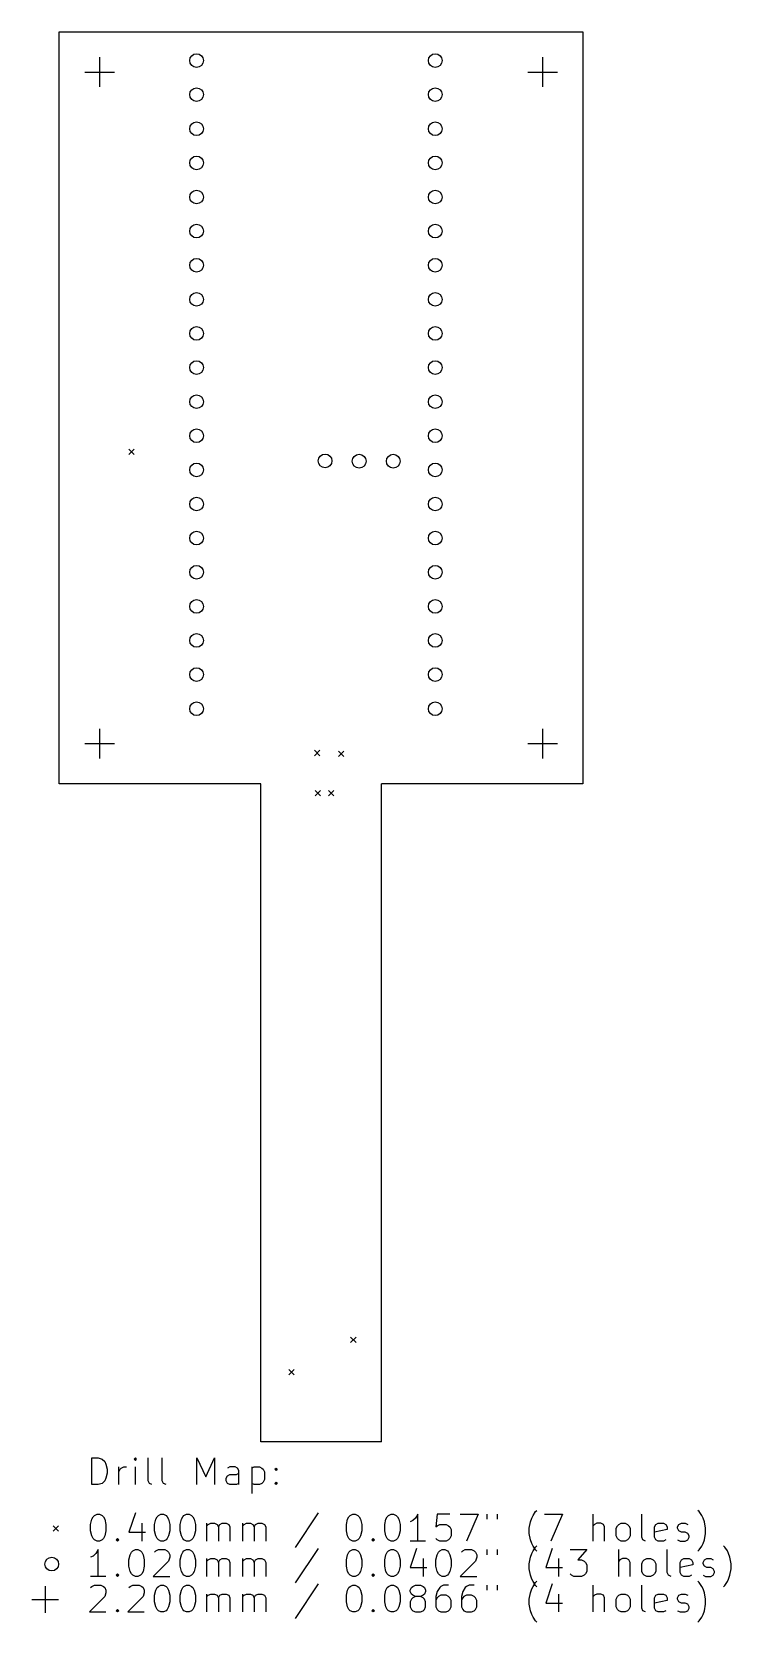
# Model space of a CAD drawing. Extents: x 4.41 to 6.46, y -6.63 to -1.97.
import ezdxf

# ---------------------------------------------------------------- set-up
doc = ezdxf.new("R2010")
doc.units = 0
doc.header["$MEASUREMENT"] = 0
doc.layers.add('BLACK', color=7, linetype='CONTINUOUS')

msp = doc.modelspace()

# ---------------------------------------------------------------- linework, layer by layer
at = {"layer": 'BLACK', "linetype": 'CONTINUOUS'}
for p, q in [((4.48819, -1.9685), (6.02362, -1.9685)), ((4.48819, -4.17323), (4.48819, -1.9685)), ((6.02362, -1.9685), (6.02362, -4.17323)), ((4.6063, -2.04331), (4.6063, -2.12992)), ((5.90551, -2.04331), (5.90551, -2.12992)), ((4.56299, -2.08661), (4.64961, -2.08661)), ((5.8622, -2.08661), (5.94882, -2.08661)), ((4.69213, -3.19213), (4.70787, -3.20787)), ((4.70787, -3.19213), (4.69213, -3.20787)), ((4.56299, -4.05512), (4.64961, -4.05512)), ((4.6063, -4.01181), (4.6063, -4.09843)), ((5.8622, -4.05512), (5.94882, -4.05512)), ((5.90551, -4.01181), (5.90551, -4.09843)), ((5.23622, -4.0748), (5.25197, -4.09055)), ((5.25197, -4.0748), (5.23622, -4.09055)), ((5.30709, -4.07677), (5.32283, -4.09252)), ((5.32283, -4.07677), (5.30709, -4.09252)), ((5.07874, -4.17323), (4.48819, -4.17323)), ((5.07874, -6.10236), (5.07874, -4.17323)), ((5.23821, -4.19291), (5.25396, -4.20866)), ((5.25396, -4.19291), (5.23821, -4.20866)), ((5.27756, -4.19291), (5.29331, -4.20866)), ((5.29331, -4.19291), (5.27756, -4.20866)), ((6.02362, -4.17323), (5.43307, -4.17323)), ((5.43307, -6.10236), (5.43307, -4.17323)), ((5.34252, -5.79528), (5.35827, -5.81102)), ((5.35827, -5.79528), (5.34252, -5.81102)), ((5.16142, -5.88976), (5.17717, -5.90551)), ((5.17717, -5.88976), (5.16142, -5.90551)), ((5.43307, -6.10236), (5.07874, -6.10236)), ((4.58371, -6.22737), (4.58371, -6.14863)), ((4.58371, -6.14863), (4.60246, -6.14863)), ((4.60246, -6.14863), (4.6137, -6.15238)), ((4.6137, -6.15238), (4.6212, -6.15988)), ((4.71119, -6.14863), (4.70744, -6.15238)), ((4.70744, -6.15238), (4.71119, -6.15613)), ((4.71494, -6.15238), (4.71119, -6.14863)), ((4.71119, -6.14863), (4.71119, -6.15613)), ((4.71119, -6.15613), (4.71494, -6.15238)), ((4.74869, -6.21612), (4.74869, -6.14863)), ((4.78993, -6.21612), (4.78993, -6.14863)), ((4.89117, -6.22737), (4.89117, -6.14863)), ((4.89117, -6.14863), (4.91742, -6.20487)), ((4.91742, -6.20487), (4.94366, -6.14863)), ((4.94366, -6.14863), (4.94366, -6.22737)), ((4.6212, -6.15988), (4.62495, -6.16738)), ((4.62495, -6.16738), (4.6287, -6.18238)), ((4.6287, -6.19363), (4.62495, -6.20862)), ((4.6287, -6.18238), (4.6287, -6.19363)), ((4.66245, -6.22737), (4.66245, -6.17488)), ((4.66245, -6.18988), (4.6662, -6.18238)), ((4.6662, -6.18238), (4.66995, -6.17863)), ((4.66995, -6.17863), (4.67745, -6.17488)), ((4.67745, -6.17488), (4.68495, -6.17488)), ((4.71119, -6.22737), (4.71119, -6.17488)), ((4.98866, -6.17488), (4.98116, -6.17863)), ((4.98116, -6.20112), (4.98866, -6.19738)), ((5.00366, -6.17488), (4.98866, -6.17488)), ((4.98866, -6.19738), (5.00741, -6.19738)), ((5.01115, -6.17863), (5.00366, -6.17488)), ((5.00741, -6.19738), (5.0149, -6.19363)), ((5.0149, -6.18613), (5.01115, -6.17863)), ((5.0149, -6.22737), (5.0149, -6.18613)), ((5.0524, -6.17488), (5.0524, -6.25362)), ((5.0524, -6.17863), (5.0599, -6.17488)), ((5.0599, -6.17488), (5.0749, -6.17488)), ((5.0749, -6.17488), (5.0824, -6.17863)), ((5.0824, -6.17863), (5.08615, -6.18238)), ((5.08615, -6.18238), (5.0899, -6.18988)), ((5.0899, -6.18988), (5.0899, -6.21237)), ((5.11989, -6.18238), (5.12364, -6.17863)), ((5.12364, -6.18613), (5.11989, -6.18238)), ((5.12364, -6.17863), (5.12739, -6.18238)), ((5.12364, -6.17863), (5.12364, -6.18613)), ((5.12739, -6.18238), (5.12364, -6.18613)), ((4.60246, -6.22737), (4.58371, -6.22737)), ((4.6137, -6.22362), (4.60246, -6.22737)), ((4.6212, -6.21612), (4.6137, -6.22362)), ((4.62495, -6.20862), (4.6212, -6.21612)), ((4.75244, -6.22362), (4.74869, -6.21612)), ((4.75994, -6.22737), (4.75244, -6.22362)), ((4.79368, -6.22362), (4.78993, -6.21612)), ((4.80118, -6.22737), (4.79368, -6.22362)), ((4.97741, -6.20862), (4.98116, -6.20112)), ((4.97741, -6.21612), (4.97741, -6.20862)), ((4.98116, -6.22362), (4.97741, -6.21612)), ((4.98866, -6.22737), (4.98116, -6.22362)), ((5.00741, -6.22737), (4.98866, -6.22737)), ((5.0149, -6.22362), (5.00741, -6.22737)), ((5.0599, -6.22737), (5.0524, -6.22362)), ((5.0749, -6.22737), (5.0599, -6.22737)), ((5.0824, -6.22362), (5.0749, -6.22737)), ((5.08615, -6.21987), (5.0824, -6.22362)), ((5.0899, -6.21237), (5.08615, -6.21987)), ((5.11989, -6.22362), (5.12364, -6.21987)), ((5.12364, -6.22737), (5.11989, -6.22362)), ((5.12364, -6.21987), (5.12739, -6.22362)), ((5.12364, -6.21987), (5.12364, -6.22737)), ((5.12739, -6.22362), (5.12364, -6.22737)), ((4.57996, -6.34398), (4.58371, -6.32898)), ((4.58371, -6.32898), (4.58746, -6.32148)), ((4.58746, -6.32148), (4.59121, -6.31774)), ((4.59121, -6.31774), (4.59871, -6.31399)), ((4.59871, -6.31399), (4.60621, -6.31399)), ((4.60621, -6.31399), (4.6137, -6.31774)), ((4.6137, -6.31774), (4.61745, -6.32148)), ((4.61745, -6.32148), (4.6212, -6.32898)), ((4.6212, -6.32898), (4.62495, -6.34398)), ((4.71119, -6.31024), (4.69244, -6.36648)), ((4.72994, -6.34023), (4.72994, -6.39273)), ((4.76744, -6.34398), (4.77118, -6.32898)), ((4.77118, -6.32898), (4.77493, -6.32148)), ((4.77493, -6.32148), (4.77868, -6.31774)), ((4.77868, -6.31774), (4.78618, -6.31399)), ((4.78618, -6.31399), (4.79368, -6.31399)), ((4.79368, -6.31399), (4.80118, -6.31774)), ((4.80118, -6.31774), (4.80493, -6.32148)), ((4.80493, -6.32148), (4.80868, -6.32898)), ((4.80868, -6.32898), (4.81243, -6.34398)), ((4.84243, -6.34398), (4.84618, -6.32898)), ((4.84618, -6.32898), (4.84992, -6.32148)), ((4.84992, -6.32148), (4.85367, -6.31774)), ((4.85367, -6.31774), (4.86117, -6.31399)), ((4.86117, -6.31399), (4.86867, -6.31399)), ((4.86867, -6.31399), (4.87617, -6.31774)), ((4.87617, -6.31774), (4.87992, -6.32148)), ((4.87992, -6.32148), (4.88367, -6.32898)), ((4.88367, -6.32898), (4.88742, -6.34398)), ((4.92117, -6.39273), (4.92117, -6.34023)), ((4.92492, -6.34398), (4.93241, -6.34023)), ((4.93241, -6.34023), (4.94366, -6.34023)), ((4.94366, -6.34023), (4.95116, -6.34398)), ((4.95866, -6.34398), (4.96616, -6.34023)), ((4.96616, -6.34023), (4.97741, -6.34023)), ((4.97741, -6.34023), (4.98491, -6.34398)), ((5.02615, -6.39273), (5.02615, -6.34023)), ((5.0299, -6.34398), (5.0374, -6.34023)), ((5.0374, -6.34023), (5.04865, -6.34023)), ((5.04865, -6.34023), (5.05615, -6.34398)), ((5.06365, -6.34398), (5.07115, -6.34023)), ((5.07115, -6.34023), (5.0824, -6.34023)), ((5.0824, -6.34023), (5.0899, -6.34398)), ((5.24738, -6.31024), (5.17988, -6.41147)), ((5.32987, -6.34398), (5.33361, -6.32898)), ((5.33361, -6.32898), (5.33736, -6.32148)), ((5.33736, -6.32148), (5.34111, -6.31774)), ((5.34111, -6.31774), (5.34861, -6.31399)), ((5.34861, -6.31399), (5.35611, -6.31399)), ((5.35611, -6.31399), (5.36361, -6.31774)), ((5.36361, -6.31774), (5.36736, -6.32148)), ((5.36736, -6.32148), (5.37111, -6.32898)), ((5.37111, -6.32898), (5.37486, -6.34398)), ((5.44235, -6.34398), (5.4461, -6.32898)), ((5.4461, -6.32898), (5.44985, -6.32148)), ((5.44985, -6.32148), (5.4536, -6.31774)), ((5.4536, -6.31774), (5.4611, -6.31399)), ((5.4611, -6.31399), (5.4686, -6.31399)), ((5.4686, -6.31399), (5.4761, -6.31774)), ((5.4761, -6.31774), (5.47985, -6.32148)), ((5.47985, -6.32148), (5.4836, -6.32898)), ((5.4836, -6.32898), (5.48735, -6.34398)), ((5.52484, -6.33273), (5.51734, -6.33648)), ((5.53234, -6.32523), (5.52484, -6.33273)), ((5.53984, -6.31399), (5.53234, -6.32523)), ((5.53984, -6.39273), (5.53984, -6.31399)), ((5.59608, -6.31399), (5.59233, -6.35148)), ((5.63358, -6.31399), (5.59608, -6.31399)), ((5.66357, -6.31399), (5.71607, -6.31399)), ((5.71607, -6.31399), (5.68232, -6.39273)), ((5.74231, -6.31399), (5.74231, -6.32898)), ((5.77231, -6.31399), (5.77231, -6.32898)), ((5.86605, -6.35523), (5.8698, -6.33648)), ((5.8698, -6.33648), (5.87355, -6.32523)), ((5.87355, -6.32523), (5.8773, -6.31774)), ((5.8773, -6.31774), (5.8848, -6.30649)), ((5.8848, -6.30649), (5.88855, -6.30274)), ((5.91104, -6.31399), (5.96354, -6.31399)), ((5.96354, -6.31399), (5.92979, -6.39273)), ((6.05352, -6.39273), (6.05352, -6.31399)), ((6.06477, -6.34023), (6.05727, -6.34398)), ((6.07602, -6.34023), (6.06477, -6.34023)), ((6.08352, -6.34398), (6.07602, -6.34023)), ((6.12852, -6.34398), (6.13601, -6.34023)), ((6.13601, -6.34023), (6.14726, -6.34023)), ((6.14726, -6.34023), (6.15476, -6.34398)), ((6.19601, -6.38148), (6.19601, -6.31399)), ((6.23725, -6.34398), (6.24475, -6.34023)), ((6.24475, -6.34023), (6.25975, -6.34023)), ((6.25975, -6.34023), (6.26725, -6.34398)), ((6.30474, -6.34398), (6.31224, -6.34023)), ((6.31224, -6.34023), (6.32349, -6.34023)), ((6.32349, -6.34023), (6.33099, -6.34398)), ((6.36474, -6.30649), (6.36099, -6.30274)), ((6.37223, -6.31774), (6.36474, -6.30649)), ((6.37598, -6.32523), (6.37223, -6.31774)), ((6.37973, -6.33648), (6.37598, -6.32523)), ((6.38348, -6.35523), (6.37973, -6.33648)), ((4.47047, -6.34843), (4.48622, -6.36417)), ((4.48622, -6.34843), (4.47047, -6.36417)), ((4.57996, -6.36273), (4.57996, -6.34398)), ((4.58371, -6.37773), (4.57996, -6.36273)), ((4.58746, -6.38523), (4.58371, -6.37773)), ((4.59121, -6.38898), (4.58746, -6.38523)), ((4.61745, -6.38523), (4.6137, -6.38898)), ((4.6212, -6.37773), (4.61745, -6.38523)), ((4.62495, -6.36273), (4.6212, -6.37773)), ((4.62495, -6.34398), (4.62495, -6.36273)), ((4.65495, -6.38898), (4.6587, -6.38523)), ((4.6587, -6.38523), (4.66245, -6.38898)), ((4.6587, -6.38523), (4.6587, -6.39273)), ((4.69244, -6.36648), (4.74119, -6.36648)), ((4.76744, -6.36273), (4.76744, -6.34398)), ((4.77118, -6.37773), (4.76744, -6.36273)), ((4.77493, -6.38523), (4.77118, -6.37773)), ((4.77868, -6.38898), (4.77493, -6.38523)), ((4.80493, -6.38523), (4.80118, -6.38898)), ((4.80868, -6.37773), (4.80493, -6.38523)), ((4.81243, -6.36273), (4.80868, -6.37773)), ((4.81243, -6.34398), (4.81243, -6.36273)), ((4.84243, -6.36273), (4.84243, -6.34398)), ((4.84618, -6.37773), (4.84243, -6.36273)), ((4.84992, -6.38523), (4.84618, -6.37773)), ((4.85367, -6.38898), (4.84992, -6.38523)), ((4.87992, -6.38523), (4.87617, -6.38898)), ((4.88367, -6.37773), (4.87992, -6.38523)), ((4.88742, -6.36273), (4.88367, -6.37773)), ((4.88742, -6.34398), (4.88742, -6.36273)), ((4.92117, -6.34773), (4.92492, -6.34398)), ((4.95116, -6.34398), (4.95491, -6.35148)), ((4.95491, -6.35148), (4.95866, -6.34398)), ((4.95491, -6.35148), (4.95491, -6.39273)), ((4.98491, -6.34398), (4.98866, -6.35148)), ((4.98866, -6.35148), (4.98866, -6.39273)), ((5.02615, -6.34773), (5.0299, -6.34398)), ((5.05615, -6.34398), (5.0599, -6.35148)), ((5.0599, -6.35148), (5.06365, -6.34398)), ((5.0599, -6.35148), (5.0599, -6.39273)), ((5.0899, -6.34398), (5.09364, -6.35148)), ((5.09364, -6.35148), (5.09364, -6.39273)), ((5.32987, -6.36273), (5.32987, -6.34398)), ((5.33361, -6.37773), (5.32987, -6.36273)), ((5.33736, -6.38523), (5.33361, -6.37773)), ((5.34111, -6.38898), (5.33736, -6.38523)), ((5.36736, -6.38523), (5.36361, -6.38898)), ((5.37111, -6.37773), (5.36736, -6.38523)), ((5.37486, -6.36273), (5.37111, -6.37773)), ((5.37486, -6.34398), (5.37486, -6.36273)), ((5.40486, -6.38898), (5.40861, -6.38523)), ((5.40861, -6.38523), (5.41235, -6.38898)), ((5.40861, -6.38523), (5.40861, -6.39273)), ((5.44235, -6.36273), (5.44235, -6.34398)), ((5.4461, -6.37773), (5.44235, -6.36273)), ((5.44985, -6.38523), (5.4461, -6.37773)), ((5.4536, -6.38898), (5.44985, -6.38523)), ((5.47985, -6.38523), (5.4761, -6.38898)), ((5.4836, -6.37773), (5.47985, -6.38523)), ((5.48735, -6.36273), (5.4836, -6.37773)), ((5.48735, -6.34398), (5.48735, -6.36273)), ((5.59233, -6.35148), (5.59608, -6.34773)), ((5.59608, -6.38898), (5.59233, -6.38523)), ((5.59608, -6.34773), (5.60358, -6.34398)), ((5.60358, -6.34398), (5.62233, -6.34398)), ((5.62233, -6.34398), (5.62983, -6.34773)), ((5.62983, -6.34773), (5.63358, -6.35148)), ((5.63358, -6.38523), (5.62983, -6.38898)), ((5.63358, -6.35148), (5.63733, -6.35898)), ((5.63733, -6.37773), (5.63358, -6.38523)), ((5.63733, -6.35898), (5.63733, -6.37773)), ((5.86605, -6.37023), (5.86605, -6.35523)), ((5.8698, -6.38898), (5.86605, -6.37023)), ((6.05727, -6.34398), (6.05352, -6.34773)), ((6.08727, -6.35148), (6.08352, -6.34398)), ((6.08727, -6.39273), (6.08727, -6.35148)), ((6.12102, -6.35523), (6.12477, -6.34773)), ((6.12102, -6.37773), (6.12102, -6.35523)), ((6.12477, -6.38523), (6.12102, -6.37773)), ((6.12477, -6.34773), (6.12852, -6.34398)), ((6.12852, -6.38898), (6.12477, -6.38523)), ((6.15476, -6.34398), (6.15851, -6.34773)), ((6.15851, -6.38523), (6.15476, -6.38898)), ((6.15851, -6.34773), (6.16226, -6.35523)), ((6.16226, -6.37773), (6.15851, -6.38523)), ((6.16226, -6.35523), (6.16226, -6.37773)), ((6.19976, -6.38898), (6.19601, -6.38148)), ((6.2335, -6.35148), (6.23725, -6.34398)), ((6.2335, -6.38148), (6.2335, -6.35148)), ((6.271, -6.35898), (6.2335, -6.36648)), ((6.23725, -6.38898), (6.2335, -6.38148)), ((6.26725, -6.34398), (6.271, -6.35148)), ((6.271, -6.35148), (6.271, -6.35898)), ((6.30099, -6.35148), (6.30474, -6.34398)), ((6.30099, -6.35523), (6.30099, -6.35148)), ((6.30474, -6.36273), (6.30099, -6.35523)), ((6.31224, -6.36648), (6.30474, -6.36273)), ((6.32349, -6.36648), (6.31224, -6.36648)), ((6.33099, -6.37023), (6.32349, -6.36648)), ((6.33474, -6.37773), (6.33099, -6.37023)), ((6.33099, -6.38898), (6.33474, -6.38148)), ((6.33474, -6.38148), (6.33474, -6.37773)), ((6.37973, -6.38898), (6.38348, -6.37023)), ((6.38348, -6.37023), (6.38348, -6.35523)), ((4.59496, -6.42917), (4.58746, -6.43667)), ((4.59871, -6.39273), (4.59121, -6.38898)), ((4.60246, -6.41792), (4.59496, -6.42917)), ((4.60621, -6.39273), (4.59871, -6.39273)), ((4.60246, -6.49666), (4.60246, -6.41792)), ((4.6137, -6.38898), (4.60621, -6.39273)), ((4.6587, -6.39273), (4.65495, -6.38898)), ((4.66245, -6.38898), (4.6587, -6.39273)), ((4.69244, -6.44792), (4.69619, -6.43292)), ((4.69619, -6.43292), (4.69994, -6.42542)), ((4.69994, -6.42542), (4.70369, -6.42167)), ((4.70369, -6.42167), (4.71119, -6.41792)), ((4.71119, -6.41792), (4.71869, -6.41792)), ((4.71869, -6.41792), (4.72619, -6.42167)), ((4.72619, -6.42167), (4.72994, -6.42542)), ((4.72994, -6.42542), (4.73369, -6.43292)), ((4.73369, -6.43292), (4.73744, -6.44792)), ((4.76744, -6.42542), (4.77118, -6.42167)), ((4.77118, -6.42167), (4.77868, -6.41792)), ((4.78618, -6.39273), (4.77868, -6.38898)), ((4.77868, -6.41792), (4.79743, -6.41792)), ((4.79368, -6.39273), (4.78618, -6.39273)), ((4.80118, -6.38898), (4.79368, -6.39273)), ((4.79743, -6.41792), (4.80493, -6.42167)), ((4.80493, -6.42167), (4.80868, -6.42542)), ((4.80868, -6.42542), (4.81243, -6.43292)), ((4.81243, -6.43292), (4.81243, -6.44042)), ((4.84243, -6.44792), (4.84618, -6.43292)), ((4.84618, -6.43292), (4.84992, -6.42542)), ((4.84992, -6.42542), (4.85367, -6.42167)), ((4.86117, -6.39273), (4.85367, -6.38898)), ((4.85367, -6.42167), (4.86117, -6.41792)), ((4.86867, -6.39273), (4.86117, -6.39273)), ((4.86117, -6.41792), (4.86867, -6.41792)), ((4.87617, -6.38898), (4.86867, -6.39273)), ((4.86867, -6.41792), (4.87617, -6.42167)), ((4.87617, -6.42167), (4.87992, -6.42542)), ((4.87992, -6.42542), (4.88367, -6.43292)), ((4.88367, -6.43292), (4.88742, -6.44792)), ((5.24738, -6.41417), (5.17988, -6.51541)), ((5.32987, -6.44792), (5.33361, -6.43292)), ((5.33361, -6.43292), (5.33736, -6.42542)), ((5.33736, -6.42542), (5.34111, -6.42167)), ((5.34861, -6.39273), (5.34111, -6.38898)), ((5.34111, -6.42167), (5.34861, -6.41792)), ((5.35611, -6.39273), (5.34861, -6.39273)), ((5.34861, -6.41792), (5.35611, -6.41792)), ((5.36361, -6.38898), (5.35611, -6.39273)), ((5.35611, -6.41792), (5.36361, -6.42167)), ((5.36361, -6.42167), (5.36736, -6.42542)), ((5.36736, -6.42542), (5.37111, -6.43292)), ((5.37111, -6.43292), (5.37486, -6.44792)), ((5.40861, -6.39273), (5.40486, -6.38898)), ((5.41235, -6.38898), (5.40861, -6.39273)), ((5.44235, -6.44792), (5.4461, -6.43292)), ((5.4461, -6.43292), (5.44985, -6.42542)), ((5.44985, -6.42542), (5.4536, -6.42167)), ((5.4611, -6.39273), (5.4536, -6.38898)), ((5.4536, -6.42167), (5.4611, -6.41792)), ((5.4686, -6.39273), (5.4611, -6.39273)), ((5.4611, -6.41792), (5.4686, -6.41792)), ((5.4761, -6.38898), (5.4686, -6.39273)), ((5.4686, -6.41792), (5.4761, -6.42167)), ((5.4761, -6.42167), (5.47985, -6.42542)), ((5.47985, -6.42542), (5.4836, -6.43292)), ((5.4836, -6.43292), (5.48735, -6.44792)), ((5.56234, -6.39273), (5.51734, -6.39273)), ((5.53609, -6.41417), (5.51734, -6.47042)), ((5.59233, -6.44792), (5.59608, -6.43292)), ((5.60358, -6.39273), (5.59608, -6.38898)), ((5.59608, -6.43292), (5.59983, -6.42542)), ((5.59983, -6.42542), (5.60358, -6.42167)), ((5.62233, -6.39273), (5.60358, -6.39273)), ((5.60358, -6.42167), (5.61108, -6.41792)), ((5.61108, -6.41792), (5.61858, -6.41792)), ((5.61858, -6.41792), (5.62608, -6.42167)), ((5.62983, -6.38898), (5.62233, -6.39273)), ((5.62608, -6.42167), (5.62983, -6.42542)), ((5.62983, -6.42542), (5.63358, -6.43292)), ((5.63358, -6.43292), (5.63733, -6.44792)), ((5.66732, -6.42542), (5.67107, -6.42167)), ((5.67107, -6.42167), (5.67857, -6.41792)), ((5.67857, -6.41792), (5.69732, -6.41792)), ((5.69732, -6.41792), (5.70482, -6.42167)), ((5.70482, -6.42167), (5.70857, -6.42542)), ((5.70857, -6.42542), (5.71232, -6.43292)), ((5.71232, -6.43292), (5.71232, -6.44042)), ((5.74231, -6.41792), (5.74231, -6.43292)), ((5.77231, -6.41792), (5.77231, -6.43292)), ((5.87355, -6.40022), (5.8698, -6.38898)), ((5.8698, -6.44042), (5.87355, -6.42917)), ((5.8773, -6.40772), (5.87355, -6.40022)), ((5.87355, -6.42917), (5.8773, -6.42167)), ((5.8848, -6.41897), (5.8773, -6.40772)), ((5.8773, -6.42167), (5.8848, -6.41042)), ((5.8848, -6.41042), (5.88855, -6.40667)), ((5.88855, -6.42272), (5.8848, -6.41897)), ((5.93354, -6.41417), (5.91479, -6.47042)), ((5.98603, -6.41792), (6.03478, -6.41792)), ((6.03478, -6.41792), (6.00853, -6.44792)), ((6.13601, -6.39273), (6.12852, -6.38898)), ((6.12852, -6.49666), (6.12852, -6.41792)), ((6.14726, -6.39273), (6.13601, -6.39273)), ((6.15476, -6.38898), (6.14726, -6.39273)), ((6.20726, -6.39273), (6.19976, -6.38898)), ((6.24475, -6.39273), (6.23725, -6.38898)), ((6.25975, -6.39273), (6.24475, -6.39273)), ((6.26725, -6.38898), (6.25975, -6.39273)), ((6.271, -6.48541), (6.271, -6.41792)), ((6.30099, -6.38898), (6.30849, -6.39273)), ((6.30849, -6.39273), (6.32349, -6.39273)), ((6.32349, -6.39273), (6.33099, -6.38898)), ((6.36099, -6.42272), (6.36474, -6.41897)), ((6.36474, -6.41897), (6.37223, -6.40772)), ((6.37223, -6.40772), (6.37598, -6.40022)), ((6.37598, -6.40022), (6.37973, -6.38898)), ((6.43973, -6.41042), (6.43598, -6.40667)), ((6.44723, -6.42167), (6.43973, -6.41042)), ((6.45098, -6.42917), (6.44723, -6.42167)), ((6.45472, -6.44042), (6.45098, -6.42917)), ((4.58746, -6.43667), (4.57996, -6.44042)), ((4.69244, -6.46667), (4.69244, -6.44792)), ((4.69619, -6.48166), (4.69244, -6.46667)), ((4.73744, -6.46667), (4.73369, -6.48166)), ((4.73744, -6.44792), (4.73744, -6.46667)), ((4.80868, -6.45167), (4.76369, -6.49666)), ((4.81243, -6.44042), (4.80868, -6.45167)), ((4.84243, -6.46667), (4.84243, -6.44792)), ((4.84618, -6.48166), (4.84243, -6.46667)), ((4.88742, -6.46667), (4.88367, -6.48166)), ((4.88742, -6.44792), (4.88742, -6.46667)), ((4.92117, -6.49666), (4.92117, -6.44417)), ((4.92117, -6.45167), (4.92492, -6.44792)), ((4.92492, -6.44792), (4.93241, -6.44417)), ((4.93241, -6.44417), (4.94366, -6.44417)), ((4.94366, -6.44417), (4.95116, -6.44792)), ((4.95116, -6.44792), (4.95491, -6.45542)), ((4.95491, -6.45542), (4.95866, -6.44792)), ((4.95491, -6.45542), (4.95491, -6.49666)), ((4.95866, -6.44792), (4.96616, -6.44417)), ((4.96616, -6.44417), (4.97741, -6.44417)), ((4.97741, -6.44417), (4.98491, -6.44792)), ((4.98491, -6.44792), (4.98866, -6.45542)), ((4.98866, -6.45542), (4.98866, -6.49666)), ((5.02615, -6.49666), (5.02615, -6.44417)), ((5.02615, -6.45167), (5.0299, -6.44792)), ((5.0299, -6.44792), (5.0374, -6.44417)), ((5.0374, -6.44417), (5.04865, -6.44417)), ((5.04865, -6.44417), (5.05615, -6.44792)), ((5.05615, -6.44792), (5.0599, -6.45542)), ((5.0599, -6.45542), (5.06365, -6.44792)), ((5.0599, -6.45542), (5.0599, -6.49666)), ((5.06365, -6.44792), (5.07115, -6.44417)), ((5.07115, -6.44417), (5.0824, -6.44417)), ((5.0824, -6.44417), (5.0899, -6.44792)), ((5.0899, -6.44792), (5.09364, -6.45542)), ((5.09364, -6.45542), (5.09364, -6.49666)), ((5.32987, -6.46667), (5.32987, -6.44792)), ((5.33361, -6.48166), (5.32987, -6.46667)), ((5.37486, -6.46667), (5.37111, -6.48166)), ((5.37486, -6.44792), (5.37486, -6.46667)), ((5.44235, -6.46667), (5.44235, -6.44792)), ((5.4461, -6.48166), (5.44235, -6.46667)), ((5.48735, -6.46667), (5.4836, -6.48166)), ((5.48735, -6.44792), (5.48735, -6.46667)), ((5.51734, -6.47042), (5.56609, -6.47042)), ((5.55484, -6.44417), (5.55484, -6.49666)), ((5.59233, -6.46667), (5.59233, -6.44792)), ((5.59608, -6.48166), (5.59233, -6.46667)), ((5.63733, -6.46667), (5.63358, -6.48166)), ((5.63733, -6.44792), (5.63733, -6.46667)), ((5.70857, -6.45167), (5.66357, -6.49666)), ((5.71232, -6.44042), (5.70857, -6.45167)), ((5.86605, -6.45917), (5.8698, -6.44042)), ((5.86605, -6.47417), (5.86605, -6.45917)), ((5.8698, -6.49291), (5.86605, -6.47417)), ((5.91479, -6.47042), (5.96354, -6.47042)), ((5.95229, -6.44417), (5.95229, -6.49666)), ((6.00853, -6.44792), (6.01978, -6.44792)), ((6.01978, -6.44792), (6.02728, -6.45167)), ((6.02728, -6.45167), (6.03103, -6.45542)), ((6.03103, -6.45542), (6.03478, -6.46292)), ((6.03478, -6.46292), (6.03478, -6.48166)), ((6.13226, -6.44792), (6.12852, -6.45167)), ((6.13976, -6.44417), (6.13226, -6.44792)), ((6.15101, -6.44417), (6.13976, -6.44417)), ((6.15851, -6.44792), (6.15101, -6.44417)), ((6.16226, -6.45542), (6.15851, -6.44792)), ((6.16226, -6.49666), (6.16226, -6.45542)), ((6.19601, -6.45917), (6.19976, -6.45167)), ((6.19601, -6.48166), (6.19601, -6.45917)), ((6.19976, -6.45167), (6.20351, -6.44792)), ((6.20351, -6.44792), (6.21101, -6.44417)), ((6.21101, -6.44417), (6.22225, -6.44417)), ((6.22225, -6.44417), (6.22975, -6.44792)), ((6.22975, -6.44792), (6.2335, -6.45167)), ((6.2335, -6.45167), (6.23725, -6.45917)), ((6.23725, -6.45917), (6.23725, -6.48166)), ((6.30849, -6.45542), (6.31224, -6.44792)), ((6.30849, -6.48541), (6.30849, -6.45542)), ((6.34599, -6.46292), (6.30849, -6.47042)), ((6.31224, -6.44792), (6.31974, -6.44417)), ((6.31974, -6.44417), (6.33474, -6.44417)), ((6.33474, -6.44417), (6.34224, -6.44792)), ((6.34224, -6.44792), (6.34599, -6.45542)), ((6.34599, -6.45542), (6.34599, -6.46292)), ((6.37598, -6.45542), (6.37973, -6.44792)), ((6.37598, -6.45917), (6.37598, -6.45542)), ((6.37973, -6.46667), (6.37598, -6.45917)), ((6.37973, -6.44792), (6.38723, -6.44417)), ((6.38723, -6.47042), (6.37973, -6.46667)), ((6.38723, -6.44417), (6.39848, -6.44417)), ((6.39848, -6.47042), (6.38723, -6.47042)), ((6.39848, -6.44417), (6.40598, -6.44792)), ((6.40598, -6.47417), (6.39848, -6.47042)), ((6.40973, -6.48166), (6.40598, -6.47417)), ((6.45847, -6.45917), (6.45472, -6.44042)), ((6.45472, -6.49291), (6.45847, -6.47417)), ((6.45847, -6.47417), (6.45847, -6.45917)), ((4.44685, -6.5248), (4.44685, -6.60354)), ((4.62495, -6.49666), (4.57996, -6.49666)), ((4.57996, -6.52936), (4.58371, -6.52561)), ((4.58371, -6.52561), (4.59121, -6.52186)), ((4.59121, -6.52186), (4.60996, -6.52186)), ((4.60996, -6.52186), (4.61745, -6.52561)), ((4.61745, -6.52561), (4.6212, -6.52936)), ((4.65495, -6.49291), (4.6587, -6.48916)), ((4.6587, -6.49666), (4.65495, -6.49291)), ((4.6587, -6.48916), (4.66245, -6.49291)), ((4.6587, -6.48916), (4.6587, -6.49666)), ((4.66245, -6.49291), (4.6587, -6.49666)), ((4.69244, -6.52936), (4.69619, -6.52561)), ((4.69994, -6.48916), (4.69619, -6.48166)), ((4.69619, -6.52561), (4.70369, -6.52186)), ((4.70369, -6.49291), (4.69994, -6.48916)), ((4.71119, -6.49666), (4.70369, -6.49291)), ((4.70369, -6.52186), (4.72244, -6.52186)), ((4.71869, -6.49666), (4.71119, -6.49666)), ((4.72619, -6.49291), (4.71869, -6.49666)), ((4.72244, -6.52186), (4.72994, -6.52561)), ((4.72994, -6.48916), (4.72619, -6.49291)), ((4.73369, -6.48166), (4.72994, -6.48916)), ((4.72994, -6.52561), (4.73369, -6.52936)), ((4.76369, -6.49666), (4.81243, -6.49666)), ((4.77493, -6.52936), (4.77868, -6.52561)), ((4.77868, -6.52561), (4.78618, -6.52186)), ((4.78618, -6.52186), (4.79368, -6.52186)), ((4.79368, -6.52186), (4.80118, -6.52561)), ((4.80118, -6.52561), (4.80493, -6.52936)), ((4.84992, -6.48916), (4.84618, -6.48166)), ((4.85367, -6.49291), (4.84992, -6.48916)), ((4.84992, -6.52936), (4.85367, -6.52561)), ((4.86117, -6.49666), (4.85367, -6.49291)), ((4.85367, -6.52561), (4.86117, -6.52186)), ((4.86867, -6.49666), (4.86117, -6.49666)), ((4.86117, -6.52186), (4.86867, -6.52186)), ((4.87617, -6.49291), (4.86867, -6.49666)), ((4.86867, -6.52186), (4.87617, -6.52561)), ((4.87992, -6.48916), (4.87617, -6.49291)), ((4.87617, -6.52561), (4.87992, -6.52936)), ((4.88367, -6.48166), (4.87992, -6.48916)), ((5.24738, -6.51811), (5.17988, -6.61935)), ((5.33736, -6.48916), (5.33361, -6.48166)), ((5.34111, -6.49291), (5.33736, -6.48916)), ((5.33736, -6.52936), (5.34111, -6.52561)), ((5.34861, -6.49666), (5.34111, -6.49291)), ((5.34111, -6.52561), (5.34861, -6.52186)), ((5.35611, -6.49666), (5.34861, -6.49666)), ((5.34861, -6.52186), (5.35611, -6.52186)), ((5.36361, -6.49291), (5.35611, -6.49666)), ((5.35611, -6.52186), (5.36361, -6.52561)), ((5.36736, -6.48916), (5.36361, -6.49291)), ((5.36361, -6.52561), (5.36736, -6.52936)), ((5.37111, -6.48166), (5.36736, -6.48916)), ((5.40486, -6.49291), (5.40861, -6.48916)), ((5.40861, -6.49666), (5.40486, -6.49291)), ((5.40861, -6.48916), (5.41235, -6.49291)), ((5.40861, -6.48916), (5.40861, -6.49666)), ((5.41235, -6.49291), (5.40861, -6.49666)), ((5.44985, -6.48916), (5.4461, -6.48166)), ((5.4536, -6.49291), (5.44985, -6.48916)), ((5.44985, -6.52936), (5.4536, -6.52561)), ((5.4611, -6.49666), (5.4536, -6.49291)), ((5.4536, -6.52561), (5.4611, -6.52186)), ((5.4686, -6.49666), (5.4611, -6.49666)), ((5.4611, -6.52186), (5.4686, -6.52186)), ((5.4761, -6.49291), (5.4686, -6.49666)), ((5.4686, -6.52186), (5.4761, -6.52561)), ((5.47985, -6.48916), (5.4761, -6.49291)), ((5.4761, -6.52561), (5.47985, -6.52936)), ((5.4836, -6.48166), (5.47985, -6.48916)), ((5.52109, -6.52936), (5.52484, -6.52561)), ((5.52484, -6.52561), (5.53234, -6.52186)), ((5.53234, -6.52186), (5.54734, -6.52186)), ((5.54734, -6.52186), (5.55484, -6.52561)), ((5.55484, -6.52561), (5.55859, -6.52936)), ((5.59983, -6.48916), (5.59608, -6.48166)), ((5.60358, -6.49291), (5.59983, -6.48916)), ((5.61108, -6.49666), (5.60358, -6.49291)), ((5.60733, -6.52561), (5.60358, -6.52936)), ((5.61483, -6.52186), (5.60733, -6.52561)), ((5.61858, -6.49666), (5.61108, -6.49666)), ((5.62983, -6.52186), (5.61483, -6.52186)), ((5.62608, -6.49291), (5.61858, -6.49666)), ((5.62983, -6.48916), (5.62608, -6.49291)), ((5.63358, -6.48166), (5.62983, -6.48916)), ((5.66357, -6.49666), (5.71232, -6.49666)), ((5.68232, -6.52561), (5.67857, -6.52936)), ((5.68982, -6.52186), (5.68232, -6.52561)), ((5.70482, -6.52186), (5.68982, -6.52186)), ((5.74231, -6.52186), (5.74231, -6.53686)), ((5.77231, -6.52186), (5.77231, -6.53686)), ((5.87355, -6.50416), (5.8698, -6.49291)), ((5.8773, -6.51166), (5.87355, -6.50416)), ((5.87355, -6.53311), (5.8773, -6.52561)), ((5.8848, -6.52291), (5.8773, -6.51166)), ((5.8773, -6.52561), (5.8848, -6.51436)), ((5.8848, -6.51436), (5.88855, -6.51061)), ((5.88855, -6.52666), (5.8848, -6.52291)), ((5.93354, -6.51811), (5.91479, -6.57435)), ((5.98978, -6.49291), (5.98603, -6.48916)), ((5.99728, -6.49666), (5.98978, -6.49291)), ((6.01978, -6.49666), (5.99728, -6.49666)), ((6.02728, -6.49291), (6.01978, -6.49666)), ((6.03103, -6.48916), (6.02728, -6.49291)), ((6.03478, -6.48166), (6.03103, -6.48916)), ((6.05352, -6.6006), (6.05352, -6.52186)), ((6.19976, -6.48916), (6.19601, -6.48166)), ((6.19601, -6.58935), (6.19601, -6.52186)), ((6.20351, -6.49291), (6.19976, -6.48916)), ((6.21101, -6.49666), (6.20351, -6.49291)), ((6.22225, -6.49666), (6.21101, -6.49666)), ((6.22975, -6.49291), (6.22225, -6.49666)), ((6.2335, -6.48916), (6.22975, -6.49291)), ((6.23725, -6.48166), (6.2335, -6.48916)), ((6.27475, -6.49291), (6.271, -6.48541)), ((6.28225, -6.49666), (6.27475, -6.49291)), ((6.31224, -6.49291), (6.30849, -6.48541)), ((6.31974, -6.49666), (6.31224, -6.49291)), ((6.33474, -6.49666), (6.31974, -6.49666)), ((6.34224, -6.49291), (6.33474, -6.49666)), ((6.36474, -6.51436), (6.36099, -6.51061)), ((6.37223, -6.52561), (6.36474, -6.51436)), ((6.37598, -6.53311), (6.37223, -6.52561)), ((6.37598, -6.49291), (6.38348, -6.49666)), ((6.38348, -6.49666), (6.39848, -6.49666)), ((6.39848, -6.49666), (6.40598, -6.49291)), ((6.40598, -6.49291), (6.40973, -6.48541)), ((6.40973, -6.48541), (6.40973, -6.48166)), ((6.43598, -6.52666), (6.43973, -6.52291)), ((6.43973, -6.52291), (6.44723, -6.51166)), ((6.44723, -6.51166), (6.45098, -6.50416)), ((6.45098, -6.50416), (6.45472, -6.49291)), ((4.40748, -6.56417), (4.48622, -6.56417)), ((4.6212, -6.55561), (4.57621, -6.6006)), ((4.6212, -6.52936), (4.62495, -6.53686)), ((4.62495, -6.54436), (4.6212, -6.55561)), ((4.62495, -6.53686), (4.62495, -6.54436)), ((4.73369, -6.55561), (4.6887, -6.6006)), ((4.73369, -6.52936), (4.73744, -6.53686)), ((4.73744, -6.54436), (4.73369, -6.55561)), ((4.73744, -6.53686), (4.73744, -6.54436)), ((4.76744, -6.55186), (4.77118, -6.53686)), ((4.76744, -6.5706), (4.76744, -6.55186)), ((4.77118, -6.5856), (4.76744, -6.5706)), ((4.77118, -6.53686), (4.77493, -6.52936)), ((4.80493, -6.52936), (4.80868, -6.53686)), ((4.80868, -6.53686), (4.81243, -6.55186)), ((4.81243, -6.5706), (4.80868, -6.5856)), ((4.81243, -6.55186), (4.81243, -6.5706)), ((4.84243, -6.55186), (4.84618, -6.53686)), ((4.84243, -6.5706), (4.84243, -6.55186)), ((4.84618, -6.5856), (4.84243, -6.5706)), ((4.84618, -6.53686), (4.84992, -6.52936)), ((4.87992, -6.52936), (4.88367, -6.53686)), ((4.88367, -6.53686), (4.88742, -6.55186)), ((4.88742, -6.5706), (4.88367, -6.5856)), ((4.88742, -6.55186), (4.88742, -6.5706)), ((4.92117, -6.6006), (4.92117, -6.54811)), ((4.92117, -6.55561), (4.92492, -6.55186)), ((4.92492, -6.55186), (4.93241, -6.54811)), ((4.93241, -6.54811), (4.94366, -6.54811)), ((4.94366, -6.54811), (4.95116, -6.55186)), ((4.95116, -6.55186), (4.95491, -6.55936)), ((4.95491, -6.55936), (4.95866, -6.55186)), ((4.95491, -6.55936), (4.95491, -6.6006)), ((4.95866, -6.55186), (4.96616, -6.54811)), ((4.96616, -6.54811), (4.97741, -6.54811)), ((4.97741, -6.54811), (4.98491, -6.55186)), ((4.98491, -6.55186), (4.98866, -6.55936)), ((4.98866, -6.55936), (4.98866, -6.6006)), ((5.02615, -6.6006), (5.02615, -6.54811)), ((5.02615, -6.55561), (5.0299, -6.55186)), ((5.0299, -6.55186), (5.0374, -6.54811)), ((5.0374, -6.54811), (5.04865, -6.54811)), ((5.04865, -6.54811), (5.05615, -6.55186)), ((5.05615, -6.55186), (5.0599, -6.55936)), ((5.0599, -6.55936), (5.06365, -6.55186)), ((5.0599, -6.55936), (5.0599, -6.6006)), ((5.06365, -6.55186), (5.07115, -6.54811)), ((5.07115, -6.54811), (5.0824, -6.54811)), ((5.0824, -6.54811), (5.0899, -6.55186)), ((5.0899, -6.55186), (5.09364, -6.55936)), ((5.09364, -6.55936), (5.09364, -6.6006)), ((5.32987, -6.55186), (5.33361, -6.53686)), ((5.32987, -6.5706), (5.32987, -6.55186)), ((5.33361, -6.5856), (5.32987, -6.5706)), ((5.33361, -6.53686), (5.33736, -6.52936)), ((5.36736, -6.52936), (5.37111, -6.53686)), ((5.37111, -6.53686), (5.37486, -6.55186)), ((5.37486, -6.5706), (5.37111, -6.5856)), ((5.37486, -6.55186), (5.37486, -6.5706)), ((5.44235, -6.55186), (5.4461, -6.53686)), ((5.44235, -6.5706), (5.44235, -6.55186)), ((5.4461, -6.5856), (5.44235, -6.5706)), ((5.4461, -6.53686), (5.44985, -6.52936)), ((5.47985, -6.52936), (5.4836, -6.53686)), ((5.4836, -6.53686), (5.48735, -6.55186)), ((5.48735, -6.5706), (5.4836, -6.5856)), ((5.48735, -6.55186), (5.48735, -6.5706)), ((5.51734, -6.53686), (5.52109, -6.52936)), ((5.51734, -6.54061), (5.51734, -6.53686)), ((5.52109, -6.54811), (5.51734, -6.54061)), ((5.52109, -6.5631), (5.51734, -6.5706)), ((5.51734, -6.5706), (5.51734, -6.5856)), ((5.52484, -6.55186), (5.52109, -6.54811)), ((5.52484, -6.55936), (5.52109, -6.5631)), ((5.53234, -6.55561), (5.52484, -6.55186)), ((5.53234, -6.55561), (5.52484, -6.55936)), ((5.54734, -6.55561), (5.53234, -6.55561)), ((5.55484, -6.55186), (5.54734, -6.55561)), ((5.55484, -6.55936), (5.54734, -6.55561)), ((5.55859, -6.54811), (5.55484, -6.55186)), ((5.55859, -6.5631), (5.55484, -6.55936)), ((5.55859, -6.52936), (5.56234, -6.53686)), ((5.56234, -6.54061), (5.55859, -6.54811)), ((5.56234, -6.5706), (5.55859, -6.5631)), ((5.56234, -6.53686), (5.56234, -6.54061)), ((5.56234, -6.5856), (5.56234, -6.5706)), ((5.59608, -6.54061), (5.59233, -6.55561)), ((5.59233, -6.55561), (5.59233, -6.5856)), ((5.59608, -6.55936), (5.59233, -6.56685)), ((5.60358, -6.52936), (5.59608, -6.54061)), ((5.59983, -6.55561), (5.59608, -6.55936)), ((5.60733, -6.55186), (5.59983, -6.55561)), ((5.62233, -6.55186), (5.60733, -6.55186)), ((5.62983, -6.55561), (5.62233, -6.55186)), ((5.63358, -6.55936), (5.62983, -6.55561)), ((5.63733, -6.56685), (5.63358, -6.55936)), ((5.63733, -6.5856), (5.63733, -6.56685)), ((5.67107, -6.54061), (5.66732, -6.55561)), ((5.66732, -6.55561), (5.66732, -6.5856)), ((5.67107, -6.55936), (5.66732, -6.56685)), ((5.67857, -6.52936), (5.67107, -6.54061)), ((5.67482, -6.55561), (5.67107, -6.55936)), ((5.68232, -6.55186), (5.67482, -6.55561)), ((5.69732, -6.55186), (5.68232, -6.55186)), ((5.70482, -6.55561), (5.69732, -6.55186)), ((5.70857, -6.55936), (5.70482, -6.55561)), ((5.71232, -6.56685), (5.70857, -6.55936)), ((5.71232, -6.5856), (5.71232, -6.56685)), ((5.86605, -6.5631), (5.8698, -6.54436)), ((5.86605, -6.5781), (5.86605, -6.5631)), ((5.8698, -6.54436), (5.87355, -6.53311)), ((5.95229, -6.54811), (5.95229, -6.6006)), ((6.05727, -6.55186), (6.05352, -6.55561)), ((6.06477, -6.54811), (6.05727, -6.55186)), ((6.07602, -6.54811), (6.06477, -6.54811)), ((6.08352, -6.55186), (6.07602, -6.54811)), ((6.08727, -6.55936), (6.08352, -6.55186)), ((6.08727, -6.6006), (6.08727, -6.55936)), ((6.12102, -6.5631), (6.12477, -6.55561)), ((6.12102, -6.5856), (6.12102, -6.5631)), ((6.12477, -6.55561), (6.12852, -6.55186)), ((6.12852, -6.55186), (6.13601, -6.54811)), ((6.13601, -6.54811), (6.14726, -6.54811)), ((6.14726, -6.54811), (6.15476, -6.55186)), ((6.15476, -6.55186), (6.15851, -6.55561)), ((6.15851, -6.55561), (6.16226, -6.5631)), ((6.16226, -6.5631), (6.16226, -6.5856)), ((6.2335, -6.55936), (6.23725, -6.55186)), ((6.2335, -6.58935), (6.2335, -6.55936)), ((6.271, -6.56685), (6.2335, -6.57435)), ((6.23725, -6.55186), (6.24475, -6.54811)), ((6.24475, -6.54811), (6.25975, -6.54811)), ((6.25975, -6.54811), (6.26725, -6.55186)), ((6.26725, -6.55186), (6.271, -6.55936)), ((6.271, -6.55936), (6.271, -6.56685)), ((6.30099, -6.55936), (6.30474, -6.55186)), ((6.30099, -6.5631), (6.30099, -6.55936)), ((6.30474, -6.5706), (6.30099, -6.5631)), ((6.30474, -6.55186), (6.31224, -6.54811)), ((6.31224, -6.57435), (6.30474, -6.5706)), ((6.31224, -6.54811), (6.32349, -6.54811)), ((6.32349, -6.54811), (6.33099, -6.55186)), ((6.37973, -6.54436), (6.37598, -6.53311)), ((6.38348, -6.5631), (6.37973, -6.54436)), ((6.38348, -6.5781), (6.38348, -6.5631)), ((4.57621, -6.6006), (4.62495, -6.6006)), ((4.65495, -6.59685), (4.6587, -6.5931)), ((4.6587, -6.6006), (4.65495, -6.59685)), ((4.6587, -6.5931), (4.66245, -6.59685)), ((4.6587, -6.5931), (4.6587, -6.6006)), ((4.66245, -6.59685), (4.6587, -6.6006)), ((4.6887, -6.6006), (4.73744, -6.6006)), ((4.77493, -6.5931), (4.77118, -6.5856)), ((4.77868, -6.59685), (4.77493, -6.5931)), ((4.78618, -6.6006), (4.77868, -6.59685)), ((4.79368, -6.6006), (4.78618, -6.6006)), ((4.80118, -6.59685), (4.79368, -6.6006)), ((4.80493, -6.5931), (4.80118, -6.59685)), ((4.80868, -6.5856), (4.80493, -6.5931)), ((4.84992, -6.5931), (4.84618, -6.5856)), ((4.85367, -6.59685), (4.84992, -6.5931)), ((4.86117, -6.6006), (4.85367, -6.59685)), ((4.86867, -6.6006), (4.86117, -6.6006)), ((4.87617, -6.59685), (4.86867, -6.6006)), ((4.87992, -6.5931), (4.87617, -6.59685)), ((4.88367, -6.5856), (4.87992, -6.5931)), ((5.33736, -6.5931), (5.33361, -6.5856)), ((5.34111, -6.59685), (5.33736, -6.5931)), ((5.34861, -6.6006), (5.34111, -6.59685)), ((5.35611, -6.6006), (5.34861, -6.6006)), ((5.36361, -6.59685), (5.35611, -6.6006)), ((5.36736, -6.5931), (5.36361, -6.59685)), ((5.37111, -6.5856), (5.36736, -6.5931)), ((5.40486, -6.59685), (5.40861, -6.5931)), ((5.40861, -6.6006), (5.40486, -6.59685)), ((5.40861, -6.5931), (5.41235, -6.59685)), ((5.40861, -6.5931), (5.40861, -6.6006)), ((5.41235, -6.59685), (5.40861, -6.6006)), ((5.44985, -6.5931), (5.4461, -6.5856)), ((5.4536, -6.59685), (5.44985, -6.5931)), ((5.4611, -6.6006), (5.4536, -6.59685)), ((5.4686, -6.6006), (5.4611, -6.6006)), ((5.4761, -6.59685), (5.4686, -6.6006)), ((5.47985, -6.5931), (5.4761, -6.59685)), ((5.4836, -6.5856), (5.47985, -6.5931)), ((5.51734, -6.5856), (5.52109, -6.5931)), ((5.52109, -6.5931), (5.52484, -6.59685)), ((5.52484, -6.59685), (5.53234, -6.6006)), ((5.53234, -6.6006), (5.54734, -6.6006)), ((5.54734, -6.6006), (5.55484, -6.59685)), ((5.55484, -6.59685), (5.55859, -6.5931)), ((5.55859, -6.5931), (5.56234, -6.5856)), ((5.59233, -6.5856), (5.59608, -6.5931)), ((5.59608, -6.5931), (5.59983, -6.59685)), ((5.59983, -6.59685), (5.60733, -6.6006)), ((5.60733, -6.6006), (5.62233, -6.6006)), ((5.62233, -6.6006), (5.62983, -6.59685)), ((5.62983, -6.59685), (5.63358, -6.5931)), ((5.63358, -6.5931), (5.63733, -6.5856)), ((5.66732, -6.5856), (5.67107, -6.5931)), ((5.67107, -6.5931), (5.67482, -6.59685)), ((5.67482, -6.59685), (5.68232, -6.6006)), ((5.68232, -6.6006), (5.69732, -6.6006)), ((5.69732, -6.6006), (5.70482, -6.59685)), ((5.70482, -6.59685), (5.70857, -6.5931)), ((5.70857, -6.5931), (5.71232, -6.5856)), ((5.8698, -6.59685), (5.86605, -6.5781)), ((5.87355, -6.6081), (5.8698, -6.59685)), ((5.8773, -6.6156), (5.87355, -6.6081)), ((5.8848, -6.62685), (5.8773, -6.6156)), ((5.91479, -6.57435), (5.96354, -6.57435)), ((6.12477, -6.5931), (6.12102, -6.5856)), ((6.12852, -6.59685), (6.12477, -6.5931)), ((6.13601, -6.6006), (6.12852, -6.59685)), ((6.14726, -6.6006), (6.13601, -6.6006)), ((6.15476, -6.59685), (6.14726, -6.6006)), ((6.15851, -6.5931), (6.15476, -6.59685)), ((6.16226, -6.5856), (6.15851, -6.5931)), ((6.19976, -6.59685), (6.19601, -6.58935)), ((6.20726, -6.6006), (6.19976, -6.59685)), ((6.23725, -6.59685), (6.2335, -6.58935)), ((6.24475, -6.6006), (6.23725, -6.59685)), ((6.25975, -6.6006), (6.24475, -6.6006)), ((6.26725, -6.59685), (6.25975, -6.6006)), ((6.30099, -6.59685), (6.30849, -6.6006)), ((6.30849, -6.6006), (6.32349, -6.6006)), ((6.32349, -6.57435), (6.31224, -6.57435)), ((6.33099, -6.5781), (6.32349, -6.57435)), ((6.32349, -6.6006), (6.33099, -6.59685)), ((6.33474, -6.5856), (6.33099, -6.5781)), ((6.33099, -6.59685), (6.33474, -6.58935)), ((6.33474, -6.58935), (6.33474, -6.5856)), ((6.36474, -6.62685), (6.37223, -6.6156)), ((6.37223, -6.6156), (6.37598, -6.6081)), ((6.37598, -6.6081), (6.37973, -6.59685)), ((6.37973, -6.59685), (6.38348, -6.5781)), ((5.88855, -6.6306), (5.8848, -6.62685)), ((6.36099, -6.6306), (6.36474, -6.62685))]:
    msp.add_line(p, q, dxfattribs=at)
at = {"layer": 'BLACK'}
for centre in [(4.89055, -2.05276), (5.59055, -2.05276), (4.89055, -2.15276), (5.59055, -2.15276), (4.89055, -2.25276), (5.59055, -2.25276), (4.89055, -2.35276), (5.59055, -2.35276), (4.89055, -2.45276), (5.59055, -2.45276), (4.89055, -2.55276), (5.59055, -2.55276), (4.89055, -2.65276), (5.59055, -2.65276), (4.89055, -2.75276), (5.59055, -2.75276), (4.89055, -2.85276), (5.59055, -2.85276), (4.89055, -2.95276), (5.59055, -2.95276), (4.89055, -3.05276), (5.59055, -3.05276), (4.89055, -3.15276), (5.59055, -3.15276), (5.26748, -3.22638), (5.36748, -3.22717), (5.46748, -3.22717), (4.89055, -3.25276), (5.59055, -3.25276), (4.89055, -3.35276), (5.59055, -3.35276), (4.89055, -3.45276), (5.59055, -3.45276), (4.89055, -3.55276), (5.59055, -3.55276), (4.89055, -3.65276), (5.59055, -3.65276), (4.89055, -3.75276), (5.59055, -3.75276), (4.89055, -3.85276), (5.59055, -3.85276), (4.89055, -3.95276), (5.59055, -3.95276), (4.46614, -6.46024)]:
    msp.add_circle(centre, 0.02008, dxfattribs=at)

doc.saveas('drawing.dxf')
